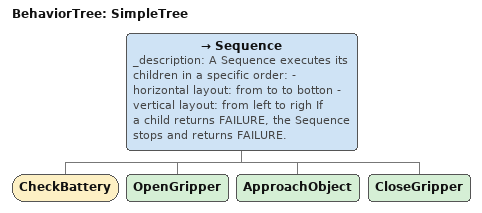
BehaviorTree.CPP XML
<?xml version="1.0" encoding="UTF-8"?>
<root BTCPP_format="4">
  <BehaviorTree ID="SimpleTree">
    <Sequence _description="A Sequence executes its children in a specific order:&#10;- horizontal layout: from to to botton &#10;- vertical layout: from left to righ&#10;If a child returns FAILURE, the Sequence stops and returns FAILURE.">
      <CheckBattery/>
      <OpenGripper/>
      <ApproachObject/>
      <CloseGripper/>
    </Sequence>
  </BehaviorTree>

</root>
